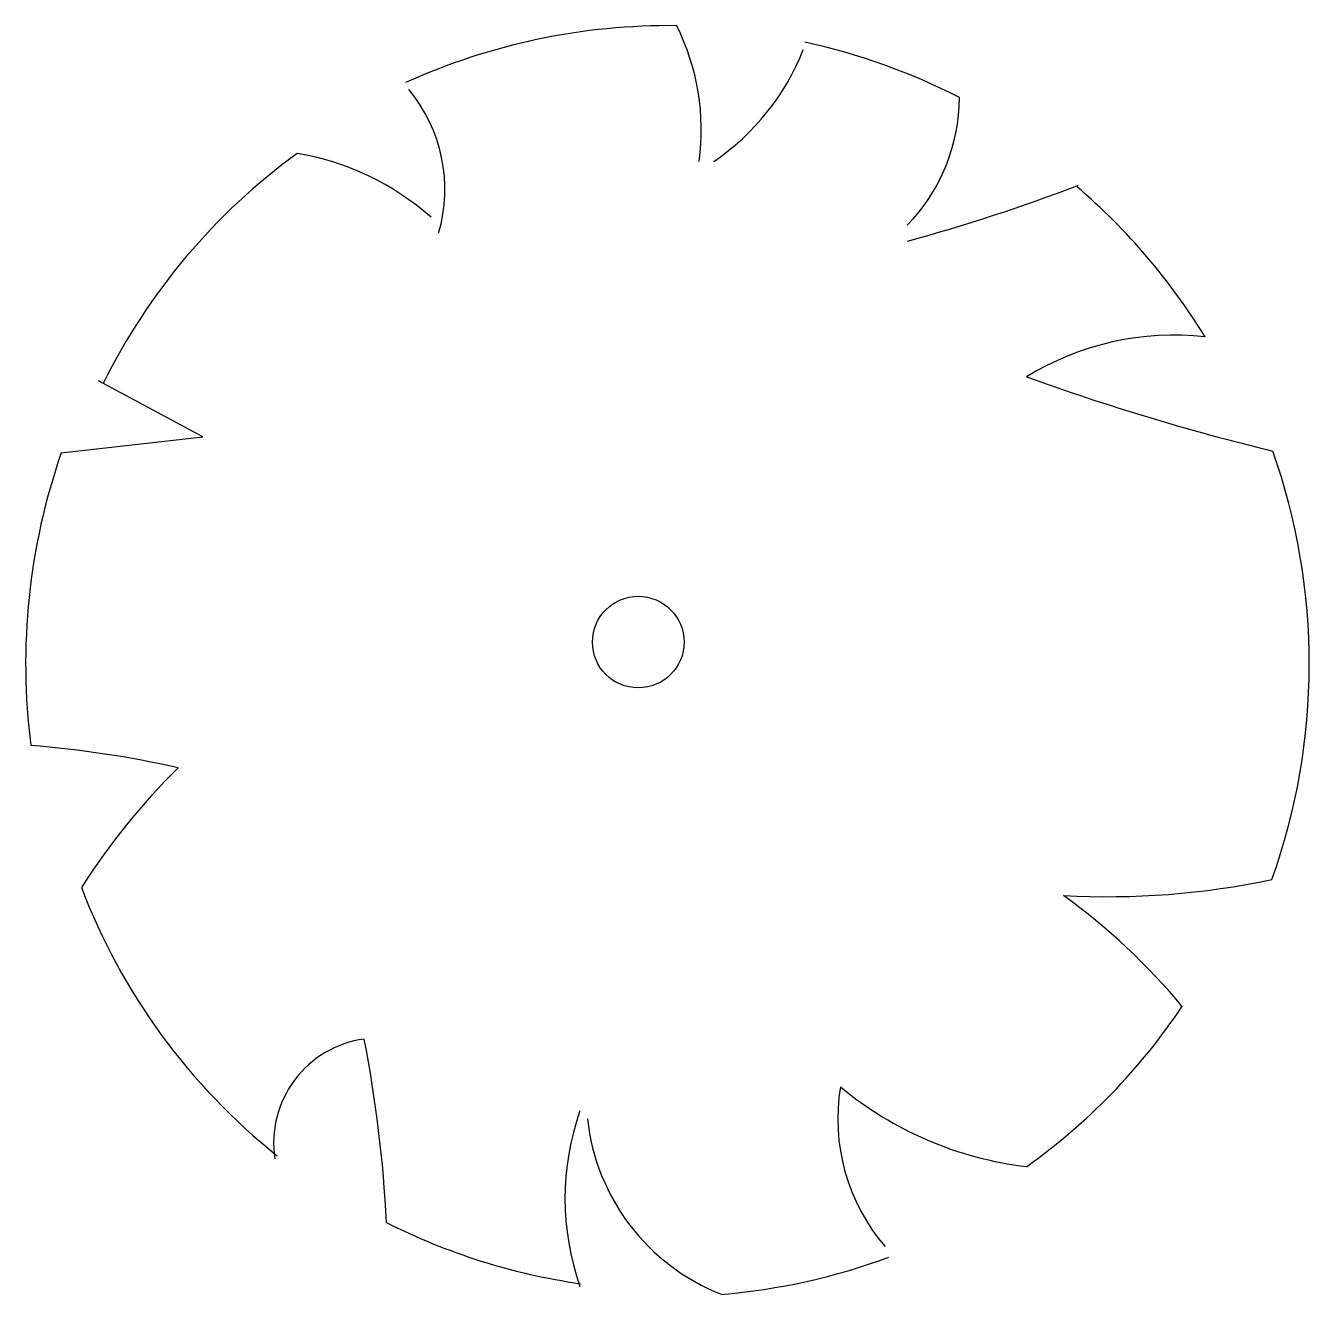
# Model space of a CAD drawing. Extents: x -6.2 to 6.5, y -6.4 to 6.
import ezdxf

# ---------------------------------------------------------------- set-up
doc = ezdxf.new("R2010")
doc.units = 0
doc.layers.get('0').update_dxf_attribs({"linetype": 'CONTINUOUS'})

msp = doc.modelspace()

# ---------------------------------------------------------------- linework, layer by layer
at = {"color": 0}
for p, q in [((-5.453, 2.548), (-5.453, 2.548)), ((-4.428, 1.998), (-5.453, 2.548)), ((-5.82, 1.841), (-4.428, 1.998))]:
    msp.add_line(p, q, dxfattribs=at)
msp.add_circle((-0.139, -0.023), 0.451, dxfattribs=at)
for centre, radius, start, end in [((0.166, -0.239), 6.286, 89.3321, 114.3856), ((-1.799, 5.025), 2.28, 352.0775, 26.6128), ((0.166, -0.239), 6.267, 62.8767, 77.7021), ((-0.734, 6.683), 2.384, 304.1868, 338.5411), ((-3.578, 4.436), 1.535, 343.6555, 39.76), ((1.208, 5.347), 1.815, 315.8454, 359.7651), ((0.166, -0.239), 6.221, 126.0751, 153.6245), ((-3.934, 2.175), 2.65, 48.5203, 80.5151), ((-2.621, 22.507), 19.278, 285.4397, 290.7099), ((0.166, -0.239), 6.181, 31.4098, 49.4752), ((5.131, 0.241), 2.758, 83.5323, 121.6544), ((11.59, 24.416), 23.214, 250.0865, 256.3451), ((0.166, -0.239), 6.337, 160.8426, 187.275), ((0.166, -0.239), 6.302, 340.3307, 19.43), ((-6.942, -11.404), 10.395, 77.3728, 85.4649), ((0.212, -6.179), 6.93, 134.7782, 147.3315), ((4.489, 5.213), 7.743, 266.7455, 282.0146), ((0.166, -0.239), 6.192, 200.8103, 231.4392), ((0.263, -7.727), 6.44, 39.6536, 53.993), ((0.166, -0.239), 6.072, 305.394, 326.2464), ((-2.699, -4.952), 1.03, 97.741, 188.8107), ((-15.685, -6.411), 13.085, 2.9465, 10.9238), ((3.756, -4.717), 1.931, 170.6314, 220.6278), ((4.108, -1.669), 3.545, 230.4582, 263.1093), ((1.741, -5.503), 2.602, 160.6009, 199.3991), ((1.449, -4.49), 2.101, 186.1912, 248.4952), ((0.166, -0.239), 6.164, 243.1498, 261.8356), ((0.166, -0.239), 6.228, 274.7236, 290.3277)]:
    msp.add_arc(centre, radius, start, end, dxfattribs=at)

doc.saveas('drawing.dxf')
